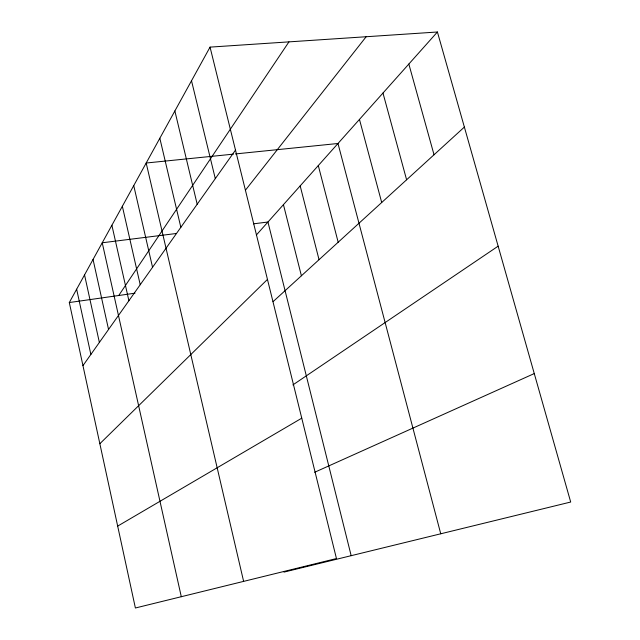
<?xml version="1.0" encoding="UTF-8"?>
<svg xmlns="http://www.w3.org/2000/svg" width="640" height="640" viewBox="0 0 640 640"><rect width="100%" height="100%" fill="white"/><g stroke="black" fill="none" stroke-linecap="round" stroke-linejoin="round"><path stroke-width="0.96" d="M210.048 47.12L336.456 558.552L135.392 608L69.304 302.544L210.048 47.12L437.416 32L570.696 502.032L283.976 572.104M118.728 295.504L288.952 41.872M82.952 365.64L235.496 150.088M245.512 190.088L366.16 36.736M256.36 235.016L437.416 32M99.848 443.72L267.456 279.408M273.024 301.68L464.376 127.072M292.888 384.92L498.144 246.168M117.672 526.104L301.76 418.176M314.656 472.264L534.272 373.568M69.304 302.544L135 293.184M176.512 233.472L102.232 242.776L181.296 596.712M253.424 223.84L267.952 222.016L351.168 555.68M233.464 154.128L146.184 163.016L243.624 581.384M235.4 153.936L337.984 143.488L440.744 533.792M408.84 64.04L434.032 154.768M382.976 93.04L406.608 179.792M359.464 119.408L381.704 202.52M318.296 165.568L338.176 242.232M300.176 185.888L319.048 259.688M283.44 204.648L301.4 275.784M191.512 80.752L215.296 178.632M174.864 110.96L197.184 204.232M159.832 138.248L180.84 227.312M133.744 185.592L152.552 267.296M122.352 206.264L140.216 284.72M111.888 225.264L128.896 300.72M93.048 259.448L108.552 329.464M84.544 274.88L99.376 342.432M76.648 289.208L90.864 354.456"/></g></svg>
